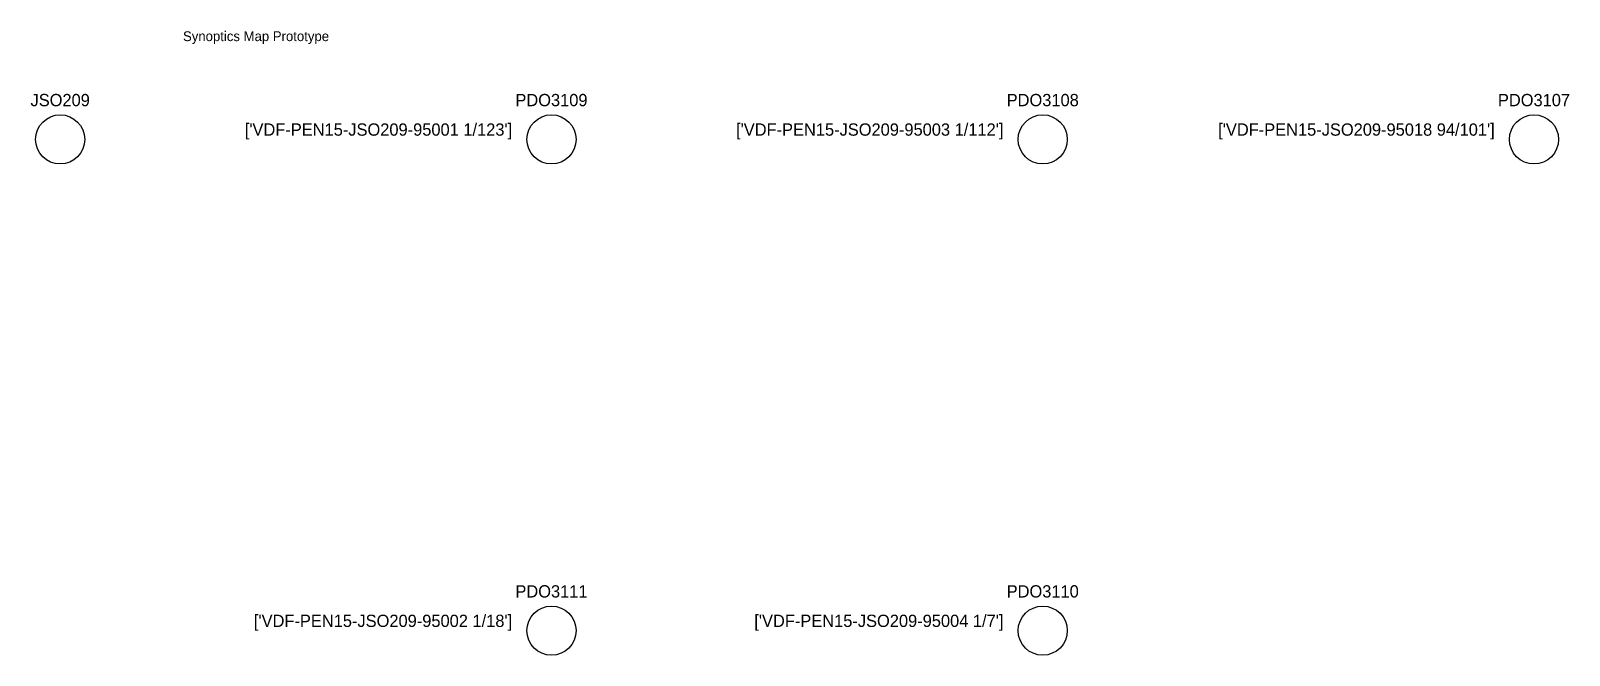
# Model space of a CAD drawing. Header units: metres. Extents: x -6 to 307, y -105 to 22.
import ezdxf
from ezdxf.enums import TextEntityAlignment as Align

# ---------------------------------------------------------------- set-up
doc = ezdxf.new("R2010")
doc.units = ezdxf.units.M
doc.layers.add('SINOP_JSFO', color=30, linetype='Continuous')
doc.layers.add('SINOP_PDO', color=4, linetype='Continuous')

# ---------------------------------------------------------------- blocks, each defined once
blk = doc.blocks.new('JSO')
at = {"layer": 'SINOP_JSFO'}
blk.add_circle((0, 0), 0.5, dxfattribs=at)
blk = doc.blocks.new('PDO')
at = {"layer": 'SINOP_PDO'}
blk.add_circle((0, 0), 0.5, dxfattribs=at)

msp = doc.modelspace()

# ---------------------------------------------------------------- block references
at = {"layer": 'SINOP_JSFO'}
ref = msp.add_blockref('JSO', (0, 0), dxfattribs=dict(at, xscale=10, yscale=10))
ref.add_attrib('TIPO', 'JSO209', dxfattribs={"height": 2.5}).set_placement((0, 8), align=Align.MIDDLE_CENTER)
at = {"layer": 'SINOP_PDO'}
ref = msp.add_blockref('PDO', (100, 0), dxfattribs=dict(at, xscale=10, yscale=10))
ref.add_attrib('TIPO', 'PDO3109', dxfattribs={"height": 2.5}).set_placement((100, 8), align=Align.MIDDLE_CENTER)
ref.add_attrib('CABO', "['VDF-PEN15-JSO209-95001 1/123']", dxfattribs={"height": 2.5}).set_placement((92, 0), align=Align.BOTTOM_RIGHT)
ref = msp.add_blockref('PDO', (200, 0), dxfattribs=dict(at, xscale=10, yscale=10))
ref.add_attrib('TIPO', 'PDO3108', dxfattribs={"height": 2.5}).set_placement((200, 8), align=Align.MIDDLE_CENTER)
ref.add_attrib('CABO', "['VDF-PEN15-JSO209-95003 1/112']", dxfattribs={"height": 2.5}).set_placement((192, 0), align=Align.BOTTOM_RIGHT)
ref = msp.add_blockref('PDO', (300, 0), dxfattribs=dict(at, xscale=10, yscale=10))
ref.add_attrib('TIPO', 'PDO3107', dxfattribs={"height": 2.5}).set_placement((300, 8), align=Align.MIDDLE_CENTER)
ref.add_attrib('CABO', "['VDF-PEN15-JSO209-95018 94/101']", dxfattribs={"height": 2.5}).set_placement((292, 0), align=Align.BOTTOM_RIGHT)
ref = msp.add_blockref('PDO', (100, -100), dxfattribs=dict(at, xscale=10, yscale=10))
ref.add_attrib('TIPO', 'PDO3111', dxfattribs={"height": 2.5}).set_placement((100, -92), align=Align.MIDDLE_CENTER)
ref.add_attrib('CABO', "['VDF-PEN15-JSO209-95002 1/18']", dxfattribs={"height": 2.5}).set_placement((92, -100), align=Align.BOTTOM_RIGHT)
ref = msp.add_blockref('PDO', (200, -100), dxfattribs=dict(at, xscale=10, yscale=10))
ref.add_attrib('TIPO', 'PDO3110', dxfattribs={"height": 2.5}).set_placement((200, -92), align=Align.MIDDLE_CENTER)
ref.add_attrib('CABO', "['VDF-PEN15-JSO209-95004 1/7']", dxfattribs={"height": 2.5}).set_placement((192, -100), align=Align.BOTTOM_RIGHT)

# ---------------------------------------------------------------- texts
msp.add_text('Synoptics Map Prototype', height=2).set_placement((25, 20))

doc.saveas('drawing.dxf')
